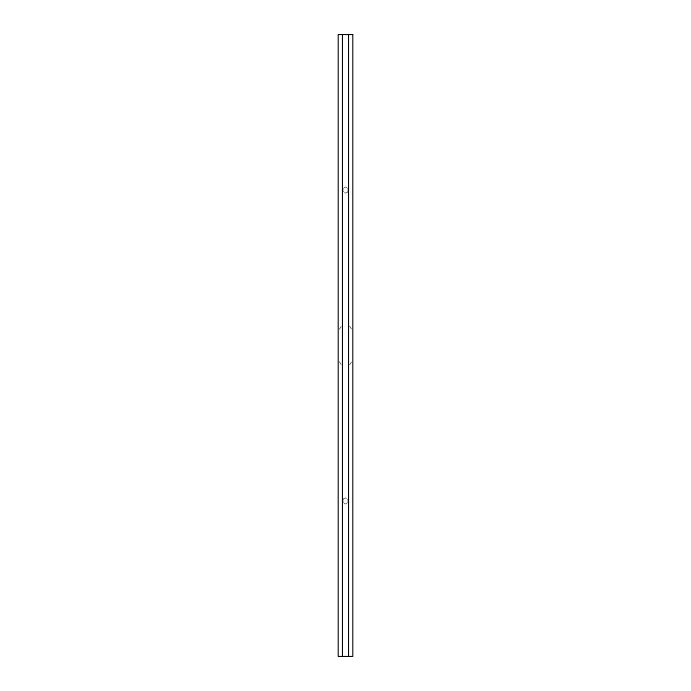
<?xml version="1.0" encoding="UTF-8"?>
<svg xmlns="http://www.w3.org/2000/svg" width="691" height="691" viewBox="0 0 691 691"><rect width="100%" height="100%" fill="white"/><g stroke="black" fill="none" stroke-linecap="round" stroke-linejoin="round"><path stroke-width="0.52" stroke-dasharray="3.46 2.59" d="M339.29 329.305L341.449 326.066M349.551 364.934L351.71 361.695M344.066 187.581L345.5 186.985L346.934 187.581M347.651 192.176L345.5 193.065L344.066 192.469M343.349 498.824L345.5 497.935L346.934 498.531M346.934 503.419L345.5 504.015L344.066 503.419M349.551 326.066L352.79 330.929M339.29 361.695L341.449 364.934"/><path stroke-width="1.04" d="M343.056 188.591L342.46 190.025L343.056 191.459M347.944 191.459L348.54 190.025L347.944 188.591M343.056 499.541L342.46 500.975L343.056 502.409M347.944 502.409L348.54 500.975L347.944 499.541M348.54 34.55L348.54 656.45M342.46 34.55L342.46 656.45M352.79 34.55L338.21 34.55L338.21 656.45L352.79 656.45L352.79 34.55"/></g></svg>
